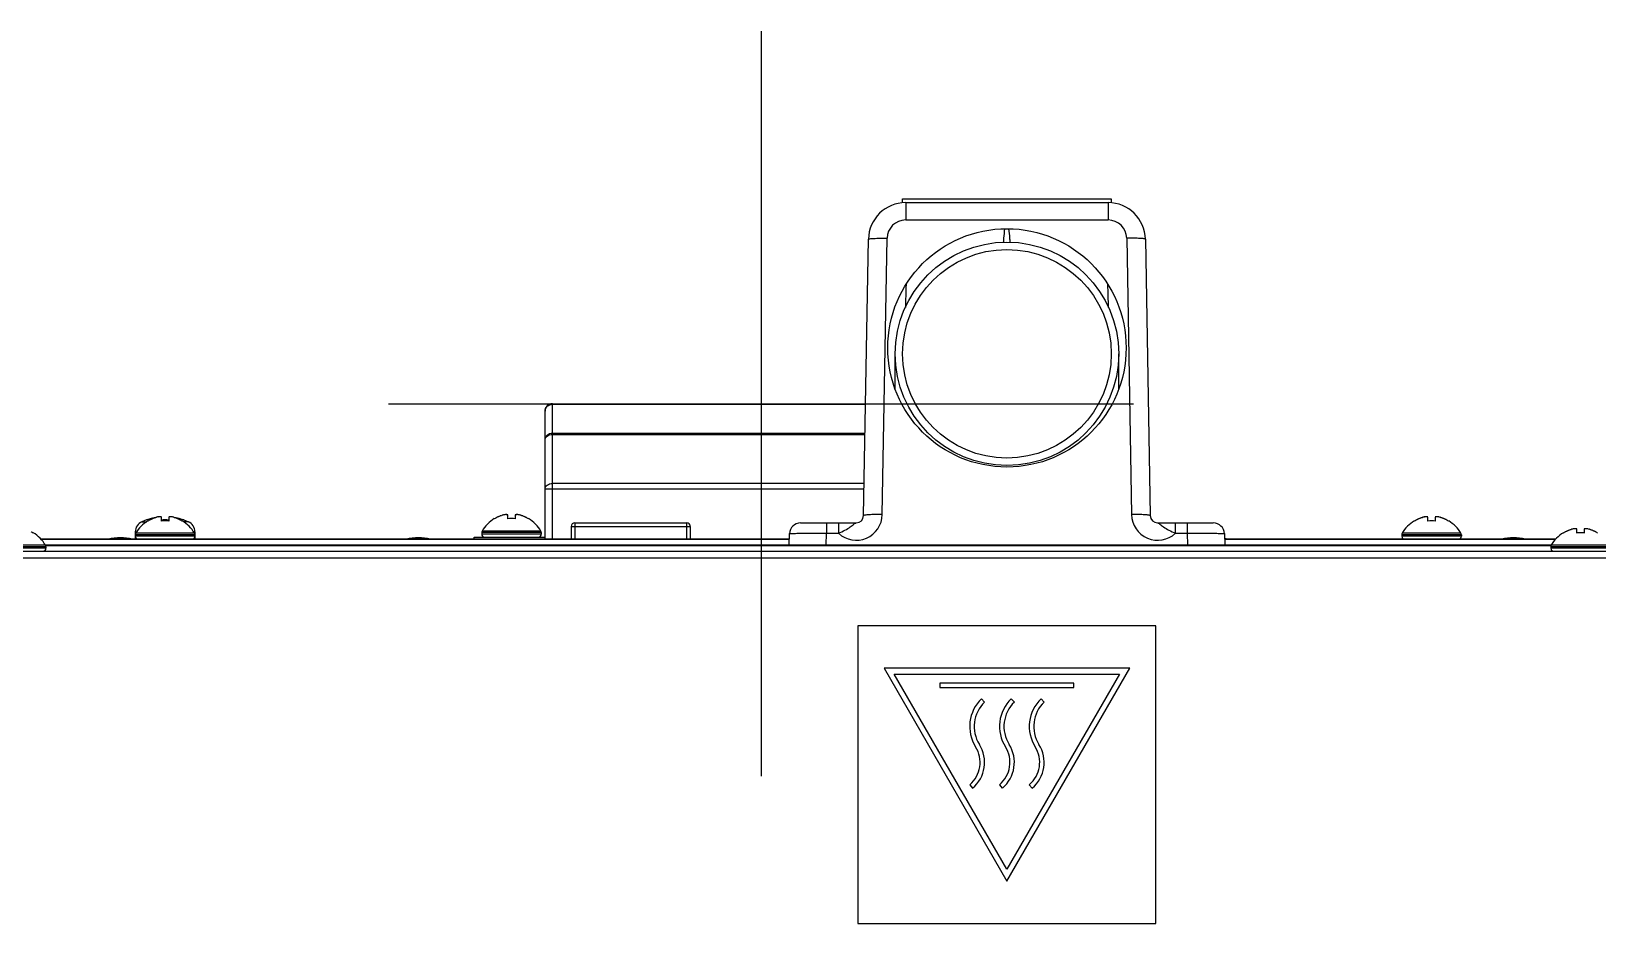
# Model space of a CAD drawing. Header units: millimetres. Extents: x 361 to 5577, y 463 to 3774.
# Drawn here: x 3661.3 to 3871.5, y 1178.7 to 1298.5 of the extents above; entities that cross this region are included whole.
import ezdxf

# ---------------------------------------------------------------- set-up
doc = ezdxf.new("R2010")
doc.units = ezdxf.units.MM
doc.header["$LTSCALE"] = 330
doc.layers.get('0').update_dxf_attribs({"linetype": 'CONTINUOUS'})
doc.layers.add('ASSI', color=7, linetype='CONTINUOUS')
doc.layers.add('GEOM', color=7, linetype='CONTINUOUS')

msp = doc.modelspace()

# ---------------------------------------------------------------- linework, layer by layer
at = {"color": 1}
for p, q in [((3759.23, 1298.46), (3759.23, 1198.46)), ((3709.23, 1248.46), (3809.23, 1248.46))]:
    msp.add_line(p, q, dxfattribs=at)
at = {"color": 7, "linetype": 'Continuous'}
for p, q in [((3778.23, 1275.96), (3806.23, 1275.96)), ((3777.23, 1250.45), (3777.23, 1255.16)), ((3807.23, 1250.45), (3807.23, 1255.16)), ((3730.23, 1230.26), (3730.23, 1247.46)), ((3731.23, 1248.46), (3773.26, 1248.46)), ((3676.73, 1232.85), (3676.73, 1232.87)), ((3676.93, 1232.7), (3676.93, 1232.73)), ((3678.73, 1232.7), (3678.73, 1233.25)), ((3679.73, 1233.25), (3679.73, 1232.7)), ((3681.53, 1232.73), (3681.53, 1232.7)), ((3681.73, 1232.87), (3681.73, 1232.85)), ((3723.43, 1233), (3723.43, 1233.03)), ((3725.23, 1233), (3725.23, 1233.55)), ((3726.23, 1233.55), (3726.23, 1233)), ((3728.03, 1233.03), (3728.03, 1233)), ((3734.23, 1232.46), (3749.23, 1232.46)), ((3846.93, 1232.7), (3846.93, 1232.73)), ((3848.73, 1232.7), (3848.73, 1233.25)), ((3849.73, 1233.25), (3849.73, 1232.7)), ((3851.53, 1232.73), (3851.53, 1232.7)), ((3661.53, 1231.13), (3661.53, 1231.1)), ((3720.73, 1230.26), (3720.73, 1230.56)), ((3720.73, 1230.56), (3730.23, 1230.56)), ((3733.73, 1231.96), (3733.73, 1230.26)), ((3749.73, 1231.96), (3749.73, 1230.26)), ((3866.93, 1231.1), (3866.93, 1231.13)), ((3868.73, 1231.1), (3868.73, 1231.65)), ((3869.73, 1231.65), (3869.73, 1231.1)), ((3280.23, 1228.66), (4078.23, 1228.66))]:
    msp.add_line(p, q, dxfattribs=at)
at = {"color": 9, "linetype": 'Continuous'}
for p, q in [((3731.23, 1230.26), (3731.23, 1248.46)), ((3731.23, 1248.38), (3773.25, 1248.38)), ((3731.23, 1244.52), (3773.19, 1244.52)), ((3731.23, 1244.34), (3773.18, 1244.34)), ((3773.06, 1237), (3730.23, 1237)), ((3773.07, 1237.75), (3731.23, 1237.75)), ((3734.23, 1232.46), (3734.23, 1230.26)), ((3749.23, 1232.46), (3749.23, 1230.26)), ((3733.73, 1231.96), (3749.73, 1231.96)), ((3280.13, 1227.76), (4078.33, 1227.76))]:
    msp.add_line(p, q, dxfattribs=at)
at = {"color": 7, "linetype": 'Continuous'}
for radius in [15, 14]:
    msp.add_circle((3792.23, 1255.16), radius, dxfattribs=at)
at = {"color": 9, "linetype": 'Continuous'}
for centre, radius, start, end in [((4514.17, 1239.93), 735.89, 178.09044, 178.32911), ((3114.09, 1241.3), 692.07, 1.66333, 1.91712)]:
    msp.add_arc(centre, radius, start, end, dxfattribs=at)
at = {"color": 7, "linetype": 'Continuous'}
for centre, radius, start, end in [((3731.23, 1247.46), 1, 90, 180), ((3679.42, 1228.64), 4.8, 121.3727, 149.6988), ((3679.04, 1226.24), 7.01, 107.6932, 109.259), ((3679.04, 1226.23), 7.01, 106.1338, 107.6931), ((3679.41, 1228.65), 4.75, 118.9687, 121.5341), ((3679.04, 1226.23), 7.02, 105.7805, 106.1338), ((3679.41, 1228.65), 4.75, 118.0074, 118.9684), ((3679.04, 1226.22), 7.02, 104.5748, 105.7804), ((3679.41, 1228.65), 4.75, 116.6813, 118.0074), ((3679.04, 1226.21), 7.03, 103.9849, 104.5749), ((3679.41, 1228.66), 4.74, 115.5402, 116.6812), ((3679.04, 1226.21), 7.04, 103.0108, 103.9848), ((3679.41, 1228.66), 4.74, 114.5722, 115.5402), ((3679.4, 1228.67), 4.73, 113.3175, 114.5722), ((3679.05, 1226.2), 7.04, 102.2682, 103.0108), ((3679.4, 1228.67), 4.73, 112.5474, 113.3174), ((3679.05, 1226.19), 7.05, 101.4386, 102.2682), ((3679.4, 1228.68), 4.72, 111.0025, 112.5476), ((3679.05, 1226.17), 7.07, 100.5774, 101.4385), ((3679.4, 1228.68), 4.72, 110.5181, 111.0023), ((3679.39, 1228.69), 4.7, 108.4656, 110.5187), ((3679.05, 1226.16), 7.09, 99.864, 100.5775), ((3679.06, 1226.15), 7.1, 99.6739, 99.8641), ((3679.39, 1228.71), 4.68, 107.3773, 108.465), ((3679.38, 1228.73), 4.67, 106.3949, 107.3772), ((3679.37, 1228.76), 4.64, 104.3176, 106.3964), ((3678.48, 1231.26), 2.01, 95.2585, 97.2741), ((3678.48, 1231.28), 1.98, 94.6009, 95.2558), ((3678.48, 1231.29), 1.97, 93.2167, 94.6016), ((3678.48, 1231.31), 1.96, 92.3765, 93.2159), ((3678.48, 1231.31), 1.95, 91.1545, 92.3767), ((3678.48, 1231.32), 1.95, 90.1995, 91.1541), ((3678.48, 1231.32), 1.95, 89.0741, 90.1995), ((3678.48, 1231.31), 1.95, 88.0037, 89.0738), ((3678.48, 1231.31), 1.96, 86.9771, 88.0037), ((3678.48, 1231.3), 1.97, 85.714, 86.9766), ((3678.47, 1231.29), 1.98, 84.8627, 85.7144), ((3678.47, 1231.26), 2.01, 82.7256, 84.8598), ((3679.23, 1225.69), 7.17, 86.0052, 93.9948), ((3679.23, 1228.94), 3.8, 82.4351, 97.5649), ((3679.98, 1231.26), 2.01, 95.1401, 97.2744), ((3679.98, 1231.29), 1.98, 94.2856, 95.1372), ((3679.98, 1231.3), 1.97, 93.0233, 94.286), ((3679.98, 1231.31), 1.96, 91.9964, 93.0228), ((3679.98, 1231.31), 1.95, 90.9261, 91.9964), ((3679.98, 1231.32), 1.95, 88.8459, 90.9258), ((3679.98, 1231.31), 1.96, 87.6234, 88.8455), ((3679.98, 1231.31), 1.96, 86.7841, 87.6235), ((3679.97, 1231.29), 1.97, 85.3984, 86.7833), ((3679.97, 1231.28), 1.98, 84.7442, 85.3991), ((3679.97, 1231.26), 2.01, 82.7259, 84.7415), ((3679.08, 1228.76), 4.64, 73.6036, 75.6824), ((3679.07, 1228.73), 4.67, 72.6228, 73.6051), ((3679.07, 1228.71), 4.68, 71.535, 72.6227), ((3679.06, 1228.69), 4.7, 69.4813, 71.5344), ((3679.4, 1226.15), 7.1, 80.1359, 80.3266), ((3679.4, 1226.16), 7.09, 79.4225, 80.136), ((3679.4, 1226.17), 7.07, 78.5614, 79.4226), ((3679.06, 1228.68), 4.72, 68.9977, 69.4819), ((3679.05, 1228.68), 4.72, 67.4524, 68.9975), ((3679.4, 1226.19), 7.05, 77.7318, 78.5614), ((3679.05, 1228.67), 4.73, 66.6826, 67.4526), ((3679.41, 1226.2), 7.04, 76.9892, 77.7318), ((3679.05, 1228.67), 4.73, 65.4278, 66.6825), ((3679.41, 1226.21), 7.04, 76.0152, 76.9892), ((3679.05, 1228.66), 4.74, 64.4598, 65.4278), ((3679.04, 1228.66), 4.74, 63.3188, 64.4598), ((3679.41, 1226.21), 7.03, 75.4251, 76.0151), ((3679.04, 1228.65), 4.75, 61.9926, 63.3187), ((3679.41, 1226.22), 7.02, 74.2196, 75.4252), ((3679.04, 1228.65), 4.75, 61.0316, 61.9926), ((3679.41, 1226.23), 7.02, 73.8662, 74.2195), ((3679.04, 1228.65), 4.75, 58.4659, 61.0313), ((3679.41, 1226.23), 7.01, 72.3069, 73.8662), ((3679.03, 1228.64), 4.8, 30.3012, 58.6273), ((3679.41, 1226.24), 7.01, 70.741, 72.3068), ((3725.92, 1228.94), 4.8, 121.3727, 149.6988), ((3725.91, 1228.95), 4.75, 118.9687, 121.5341), ((3725.91, 1228.95), 4.75, 118.0074, 118.9684), ((3725.91, 1228.95), 4.75, 116.6813, 118.0074), ((3725.91, 1228.96), 4.74, 115.5402, 116.6812), ((3725.91, 1228.96), 4.74, 114.5722, 115.5402), ((3725.9, 1228.97), 4.73, 113.3175, 114.5722), ((3725.9, 1228.97), 4.73, 112.5474, 113.3174), ((3725.9, 1228.98), 4.72, 111.0025, 112.5476), ((3725.9, 1228.98), 4.72, 110.5181, 111.0023), ((3725.89, 1228.99), 4.7, 108.4656, 110.5187), ((3725.89, 1229.01), 4.68, 107.3773, 108.465), ((3725.88, 1229.03), 4.67, 106.3949, 107.3772), ((3725.87, 1229.06), 4.64, 104.3176, 106.3964), ((3724.98, 1231.56), 2.01, 95.2585, 97.2741), ((3724.98, 1231.58), 1.98, 94.6009, 95.2558), ((3724.98, 1231.59), 1.97, 93.2167, 94.6016), ((3724.98, 1231.61), 1.96, 92.3765, 93.2159), ((3724.98, 1231.61), 1.95, 91.1545, 92.3767), ((3724.98, 1231.62), 1.95, 90.1995, 91.1541), ((3724.98, 1231.62), 1.95, 89.0741, 90.1995), ((3724.98, 1231.61), 1.95, 88.0037, 89.0738), ((3724.98, 1231.61), 1.96, 86.9771, 88.0037), ((3724.98, 1231.6), 1.97, 85.714, 86.9766), ((3724.97, 1231.59), 1.98, 84.8627, 85.7144), ((3724.97, 1231.56), 2.01, 82.7256, 84.8598), ((3725.73, 1229.24), 3.8, 82.4351, 97.5649), ((3726.48, 1231.56), 2.01, 95.1401, 97.2744), ((3726.48, 1231.59), 1.98, 94.2856, 95.1372), ((3726.48, 1231.6), 1.97, 93.0233, 94.286), ((3726.48, 1231.61), 1.96, 91.9964, 93.0228), ((3726.48, 1231.61), 1.95, 90.9261, 91.9964), ((3726.48, 1231.62), 1.95, 88.8459, 90.9258), ((3726.48, 1231.61), 1.96, 87.6234, 88.8455), ((3726.48, 1231.61), 1.96, 86.7841, 87.6235), ((3726.47, 1231.59), 1.97, 85.3984, 86.7833), ((3726.47, 1231.58), 1.98, 84.7442, 85.3991), ((3726.47, 1231.56), 2.01, 82.7259, 84.7415), ((3725.58, 1229.06), 4.64, 73.6036, 75.6824), ((3725.57, 1229.03), 4.67, 72.6228, 73.6051), ((3725.57, 1229.01), 4.68, 71.535, 72.6227), ((3725.56, 1228.99), 4.7, 69.4813, 71.5344), ((3725.56, 1228.98), 4.72, 68.9977, 69.4819), ((3725.55, 1228.98), 4.72, 67.4524, 68.9975), ((3725.55, 1228.97), 4.73, 66.6826, 67.4526), ((3725.55, 1228.97), 4.73, 65.4278, 66.6825), ((3725.55, 1228.96), 4.74, 64.4598, 65.4278), ((3725.54, 1228.96), 4.74, 63.3188, 64.4598), ((3725.54, 1228.95), 4.75, 61.9926, 63.3187), ((3725.54, 1228.95), 4.75, 61.0316, 61.9926), ((3725.54, 1228.95), 4.75, 58.4659, 61.0313), ((3725.53, 1228.94), 4.8, 30.3012, 58.6273), ((3734.23, 1231.96), 0.5, 90, 180), ((3749.23, 1231.96), 0.5, 0, 90), ((3849.42, 1228.64), 4.8, 121.3727, 149.6988), ((3849.41, 1228.65), 4.75, 118.9687, 121.5341), ((3849.41, 1228.65), 4.75, 118.0074, 118.9684), ((3849.41, 1228.65), 4.75, 116.6813, 118.0074), ((3849.41, 1228.66), 4.74, 115.5402, 116.6812), ((3849.41, 1228.66), 4.74, 114.5722, 115.5402), ((3849.4, 1228.67), 4.73, 113.3175, 114.5722), ((3849.4, 1228.67), 4.73, 112.5474, 113.3174), ((3849.4, 1228.68), 4.72, 111.0025, 112.5476), ((3849.4, 1228.68), 4.72, 110.5181, 111.0023), ((3849.39, 1228.69), 4.7, 108.4656, 110.5187), ((3849.39, 1228.71), 4.68, 107.3773, 108.465), ((3849.38, 1228.73), 4.67, 106.3949, 107.3772), ((3849.37, 1228.76), 4.64, 104.3176, 106.3964), ((3848.48, 1231.26), 2.01, 95.2585, 97.2741), ((3848.48, 1231.28), 1.98, 94.6009, 95.2558), ((3848.48, 1231.29), 1.97, 93.2167, 94.6016), ((3848.48, 1231.31), 1.96, 92.3765, 93.2159), ((3848.48, 1231.31), 1.95, 91.1545, 92.3767), ((3848.48, 1231.32), 1.95, 90.1995, 91.1541), ((3848.48, 1231.32), 1.95, 89.0741, 90.1995), ((3848.48, 1231.31), 1.95, 88.0037, 89.0738), ((3848.48, 1231.31), 1.96, 86.9771, 88.0037), ((3848.48, 1231.3), 1.97, 85.714, 86.9766), ((3848.47, 1231.29), 1.98, 84.8627, 85.7144), ((3848.47, 1231.26), 2.01, 82.7256, 84.8598), ((3849.23, 1228.94), 3.8, 82.4351, 97.5649), ((3849.98, 1231.26), 2.01, 95.1401, 97.2744), ((3849.98, 1231.29), 1.98, 94.2856, 95.1372), ((3849.98, 1231.3), 1.97, 93.0233, 94.286), ((3849.98, 1231.31), 1.96, 91.9964, 93.0228), ((3849.98, 1231.31), 1.95, 90.9261, 91.9964), ((3849.98, 1231.32), 1.95, 88.8459, 90.9258), ((3849.98, 1231.31), 1.96, 87.6234, 88.8455), ((3849.98, 1231.31), 1.96, 86.7841, 87.6235), ((3849.97, 1231.29), 1.97, 85.3984, 86.7833), ((3849.97, 1231.28), 1.98, 84.7442, 85.3991), ((3849.97, 1231.26), 2.01, 82.7259, 84.7415), ((3849.08, 1228.76), 4.64, 73.6036, 75.6824), ((3849.07, 1228.73), 4.67, 72.6228, 73.6051), ((3849.07, 1228.71), 4.68, 71.535, 72.6227), ((3849.06, 1228.69), 4.7, 69.4813, 71.5344), ((3849.06, 1228.68), 4.72, 68.9977, 69.4819), ((3849.05, 1228.68), 4.72, 67.4524, 68.9975), ((3849.05, 1228.67), 4.73, 66.6826, 67.4526), ((3849.05, 1228.67), 4.73, 65.4278, 66.6825), ((3849.05, 1228.66), 4.74, 64.4598, 65.4278), ((3849.04, 1228.66), 4.74, 63.3188, 64.4598), ((3849.04, 1228.65), 4.75, 61.9926, 63.3187), ((3849.04, 1228.65), 4.75, 61.0316, 61.9926), ((3849.04, 1228.65), 4.75, 58.4659, 61.0313), ((3849.03, 1228.64), 4.8, 30.3012, 58.6273), ((3659.04, 1227.05), 4.75, 61.0316, 61.9926), ((3659.04, 1227.05), 4.75, 58.4659, 61.0313), ((3659.03, 1227.04), 4.8, 30.3012, 58.6273), ((3869.42, 1227.04), 4.8, 121.3727, 149.6988), ((3869.41, 1227.05), 4.75, 118.9687, 121.5341), ((3869.41, 1227.05), 4.75, 118.0074, 118.9684), ((3869.41, 1227.05), 4.75, 116.6813, 118.0074), ((3869.41, 1227.06), 4.74, 115.5402, 116.6812), ((3869.41, 1227.06), 4.74, 114.5722, 115.5402), ((3869.4, 1227.07), 4.73, 113.3175, 114.5722), ((3869.4, 1227.07), 4.73, 112.5474, 113.3174), ((3869.4, 1227.08), 4.72, 111.0025, 112.5476), ((3869.4, 1227.08), 4.72, 110.5181, 111.0023), ((3869.39, 1227.09), 4.7, 108.4656, 110.5187), ((3869.39, 1227.11), 4.68, 107.3773, 108.465), ((3869.38, 1227.13), 4.67, 106.3949, 107.3772), ((3869.37, 1227.16), 4.64, 104.3176, 106.3964), ((3868.48, 1229.66), 2.01, 95.2585, 97.2741), ((3868.48, 1229.68), 1.98, 94.6009, 95.2558), ((3868.48, 1229.69), 1.97, 93.2167, 94.6016), ((3868.48, 1229.71), 1.96, 92.3765, 93.2159), ((3868.48, 1229.71), 1.95, 91.1545, 92.3767), ((3868.48, 1229.72), 1.95, 90.1995, 91.1541), ((3868.48, 1229.72), 1.95, 89.0741, 90.1995), ((3868.48, 1229.71), 1.95, 88.0037, 89.0738), ((3868.48, 1229.71), 1.96, 86.9771, 88.0037), ((3868.48, 1229.7), 1.97, 85.714, 86.9766), ((3868.47, 1229.69), 1.98, 84.8627, 85.7144), ((3868.47, 1229.66), 2.01, 82.7256, 84.8598), ((3869.23, 1227.34), 3.8, 82.4351, 97.5649), ((3869.98, 1229.66), 2.01, 95.1401, 97.2744), ((3869.98, 1229.69), 1.98, 94.2856, 95.1372), ((3869.98, 1229.7), 1.97, 93.0233, 94.286), ((3869.98, 1229.71), 1.96, 91.9964, 93.0228), ((3869.98, 1229.71), 1.95, 90.9261, 91.9964), ((3869.98, 1229.72), 1.95, 88.8459, 90.9258), ((3869.98, 1229.71), 1.96, 87.6234, 88.8455), ((3869.98, 1229.71), 1.96, 86.7841, 87.6235), ((3869.97, 1229.69), 1.97, 85.3984, 86.7833), ((3869.97, 1229.68), 1.98, 84.7442, 85.3991), ((3869.97, 1229.66), 2.01, 82.7259, 84.7415), ((3869.08, 1227.16), 4.64, 73.6036, 75.6824), ((3869.07, 1227.13), 4.67, 72.6228, 73.6051), ((3869.07, 1227.11), 4.68, 71.535, 72.6227), ((3869.06, 1227.09), 4.7, 69.4813, 71.5344), ((3869.06, 1227.08), 4.72, 68.9977, 69.4819), ((3869.05, 1227.08), 4.72, 67.4524, 68.9975), ((3869.05, 1227.07), 4.73, 66.6826, 67.4526), ((3869.05, 1227.07), 4.73, 65.4278, 66.6825), ((3869.05, 1227.06), 4.74, 64.4598, 65.4278), ((3869.04, 1227.06), 4.74, 63.3188, 64.4598), ((3869.04, 1227.05), 4.75, 61.9926, 63.3187), ((3869.04, 1227.05), 4.75, 61.0316, 61.9926), ((3869.04, 1227.05), 4.75, 58.4659, 61.0313)]:
    msp.add_arc(centre, radius, start, end, dxfattribs=at)
at = {"color": 9, "linetype": 'Continuous'}
for points, knots in [([(3791.78, 1270.14), (3791.8, 1270.31), (3791.85, 1270.92), (3791.9, 1271.52), (3791.96, 1271.94)], [0, 0, 0, 0, 0.294926, 1, 1, 1, 1]), ([(3792.67, 1270.14), (3792.65, 1270.31), (3792.61, 1270.92), (3792.55, 1271.52), (3792.49, 1271.94)], [0, 0, 0, 0, 0.294926, 1, 1, 1, 1]), ([(3730.23, 1247.46), (3730.23, 1247.7), (3730.46, 1248.2), (3730.97, 1248.38), (3731.23, 1248.38)], [0, 0, 0, 0, 0.486897, 1, 1, 1, 1]), ([(3730.23, 1243.59), (3730.23, 1243.83), (3730.46, 1244.34), (3730.97, 1244.52), (3731.23, 1244.52)], [0, 0, 0, 0, 0.486897, 1, 1, 1, 1]), ([(3730.23, 1243.59), (3730.23, 1243.69), (3730.28, 1243.9), (3730.52, 1244.15), (3730.85, 1244.31), (3731.1, 1244.34), (3731.23, 1244.34)], [0, 0, 0, 0, 0.216735, 0.454277, 0.718467, 1, 1, 1, 1]), ([(3730.23, 1237), (3730.23, 1237.1), (3730.28, 1237.31), (3730.52, 1237.56), (3730.85, 1237.72), (3731.1, 1237.75), (3731.23, 1237.75)], [0, 0, 0, 0, 0.216736, 0.454277, 0.718467, 1, 1, 1, 1])]:
    msp.add_open_spline(points, degree=3, knots=knots, dxfattribs=at)
at = {"layer": 'ASSI', "color": 7, "linetype": 'Continuous'}
for p, q in [((3676.72, 1232.87), (3676.1, 1232.61)), ((3681.73, 1232.87), (3682.35, 1232.61)), ((3675.23, 1231.25), (3675.23, 1230.26)), ((3683.23, 1231.25), (3683.23, 1230.26)), ((3721.73, 1231.16), (3721.73, 1230.96)), ((3729.73, 1231.16), (3729.73, 1230.96)), ((3845.23, 1230.86), (3845.23, 1230.66)), ((3853.23, 1230.86), (3853.23, 1230.66)), ((3663.23, 1229.26), (3663.23, 1229.06)), ((3865.23, 1229.26), (3865.23, 1229.06))]:
    msp.add_line(p, q, dxfattribs=at)
at = {"layer": 'ASSI', "color": 9, "linetype": 'Continuous'}
for p, q in [((3676.1, 1232.61), (3676.78, 1232.61)), ((3682.35, 1232.61), (3681.68, 1232.61)), ((3675.23, 1231.25), (3675.42, 1231.25)), ((3683.23, 1230.86), (3675.23, 1230.86)), ((3683.23, 1230.66), (3675.23, 1230.66)), ((3683.17, 1231.06), (3675.28, 1231.06)), ((3683.23, 1231.25), (3683.03, 1231.25)), ((3729.73, 1231.16), (3721.73, 1231.16)), ((3729.73, 1230.96), (3721.73, 1230.96)), ((3729.67, 1231.36), (3721.78, 1231.36)), ((3853.23, 1230.86), (3845.23, 1230.86)), ((3853.23, 1230.66), (3845.23, 1230.66)), ((3853.17, 1231.06), (3845.28, 1231.06)), ((3663.23, 1229.26), (3655.23, 1229.26)), ((3663.23, 1229.06), (3655.23, 1229.06)), ((3663.17, 1229.46), (3655.28, 1229.46)), ((3873.23, 1229.26), (3865.23, 1229.26)), ((3873.23, 1229.06), (3865.23, 1229.06)), ((3873.17, 1229.46), (3865.28, 1229.46))]:
    msp.add_line(p, q, dxfattribs=at)
at = {"layer": 'ASSI', "color": 7, "linetype": 'Continuous'}
for centre, radius, start, end in [((3676.73, 1231.25), 1.5, 114.7199, 180), ((3679.42, 1228.64), 4.8, 121.3727, 149.6988), ((3679.03, 1228.64), 4.8, 30.3012, 58.6273), ((3681.73, 1231.25), 1.5, 0, 65.2801), ((3725.92, 1228.94), 4.8, 121.3727, 149.6988), ((3725.53, 1228.94), 4.8, 30.3012, 58.6273), ((3849.42, 1228.64), 4.8, 121.3727, 149.6988), ((3849.03, 1228.64), 4.8, 30.3012, 58.6273), ((3659.03, 1227.04), 4.8, 30.3012, 58.6273), ((3675.63, 1230.86), 0.4, 149.6988, 180), ((3675.63, 1230.66), 0.4, 180, 270), ((3682.83, 1230.66), 0.4, 270, 360), ((3682.83, 1230.86), 0.4, 0, 30.3012), ((3722.13, 1231.16), 0.4, 149.6988, 180), ((3722.13, 1230.96), 0.4, 180, 270), ((3729.33, 1230.96), 0.4, 270, 360), ((3729.33, 1231.16), 0.4, 0, 30.3012), ((3845.63, 1230.86), 0.4, 149.6988, 180), ((3845.63, 1230.66), 0.4, 180, 270), ((3852.83, 1230.66), 0.4, 270, 360), ((3852.83, 1230.86), 0.4, 0, 30.3012), ((3869.42, 1227.04), 4.8, 121.3727, 149.6988), ((3662.83, 1229.06), 0.4, 270, 360), ((3662.83, 1229.26), 0.4, 0, 30.3012), ((3865.63, 1229.26), 0.4, 149.6988, 180), ((3865.63, 1229.06), 0.4, 180, 270)]:
    msp.add_arc(centre, radius, start, end, dxfattribs=at)
at = {"layer": 'GEOM', "color": 7, "linetype": 'Continuous'}
for p, q in [((3778.23, 1275.44), (3778.23, 1275.96)), ((3778.64, 1275.46), (3805.81, 1275.46)), ((3806.23, 1275.96), (3806.23, 1275.44)), ((3772.99, 1233.44), (3773.64, 1270.54)), ((3810.81, 1270.54), (3811.46, 1233.44)), ((3764.53, 1232.46), (3771.99, 1232.46)), ((3812.46, 1232.46), (3819.92, 1232.46)), ((3763, 1230.26), (3662.58, 1230.26)), ((3762.98, 1229.46), (3763.03, 1231.01)), ((3821.42, 1231.01), (3821.48, 1229.46)), ((3865.87, 1230.26), (3821.45, 1230.26)), ((3865.28, 1229.46), (3663.17, 1229.46)), ((3772.23, 1218.66), (3772.23, 1178.66)), ((3812.23, 1218.66), (3772.23, 1218.66)), ((3812.23, 1178.66), (3812.23, 1218.66)), ((3775.73, 1212.95), (3792.23, 1184.37)), ((3808.73, 1212.95), (3775.73, 1212.95)), ((3792.23, 1185.97), (3777.11, 1212.15)), ((3777.11, 1212.15), (3807.34, 1212.15)), ((3792.23, 1184.37), (3808.73, 1212.95)), ((3807.34, 1212.15), (3792.23, 1185.97)), ((3783.23, 1210.95), (3783.23, 1210.35)), ((3801.23, 1210.95), (3783.23, 1210.95)), ((3783.23, 1210.35), (3801.23, 1210.35)), ((3801.23, 1210.35), (3801.23, 1210.95)), ((3789.23, 1208.41), (3788.81, 1208.85)), ((3793.23, 1208.41), (3792.81, 1208.85)), ((3797.23, 1208.41), (3796.81, 1208.85)), ((3787.23, 1197.3), (3787.61, 1196.85)), ((3791.23, 1197.3), (3791.61, 1196.85)), ((3795.23, 1197.3), (3795.61, 1196.85)), ((3772.23, 1178.66), (3812.23, 1178.66))]:
    msp.add_line(p, q, dxfattribs=at)
at = {"layer": 'GEOM', "color": 9, "linetype": 'Continuous'}
for p, q in [((3778.64, 1275.46), (3778.64, 1273.13)), ((3805.81, 1275.46), (3805.81, 1273.13)), ((3778.64, 1273.13), (3805.81, 1273.13)), ((3775.49, 1233.57), (3776.14, 1270.67)), ((3808.31, 1270.67), (3808.96, 1233.57)), ((3768.02, 1232.46), (3768.02, 1231.06)), ((3769.62, 1232.46), (3769.62, 1231.06)), ((3814.83, 1232.46), (3814.83, 1231.06)), ((3816.43, 1232.46), (3816.43, 1231.06)), ((3763, 1230.24), (3662.6, 1230.24)), ((3767.97, 1229.46), (3768.02, 1231.06)), ((3768.02, 1231.06), (3769.62, 1231.06)), ((3814.83, 1231.06), (3816.43, 1231.06)), ((3816.43, 1231.06), (3816.48, 1229.46)), ((3865.85, 1230.24), (3821.45, 1230.24)), ((3762.98, 1229.47), (3663.16, 1229.47)), ((3865.25, 1229.38), (3663.2, 1229.38)), ((3865.29, 1229.47), (3821.48, 1229.47))]:
    msp.add_line(p, q, dxfattribs=at)
at = {"layer": 'GEOM', "color": 7, "linetype": 'Continuous'}
msp.add_circle((3792.23, 1255.96), 16, dxfattribs=at)
for centre, radius, start, end in [((3778.64, 1270.46), 5, 89.9991, 179.0008), ((3805.81, 1270.46), 5, 0.9991, 90.0009), ((3764.53, 1230.96), 1.5, 90.0001, 178), ((3771.99, 1233.46), 1, 270, 359.0005), ((3812.46, 1233.46), 1, 180.9995, 270), ((3819.92, 1230.96), 1.5, 2, 90), ((3673.23, 1223.68), 6.78, 76.1403, 103.8597), ((3713.23, 1223.68), 6.78, 76.1403, 103.8597), ((3820.23, 1223.68), 6.78, 76.2801, 79.6394), ((3860.23, 1223.68), 6.78, 76.2801, 103.7199), ((3792.35, 1205.14), 5.12, 133.654, 212.3119), ((3792.35, 1205.14), 4.52, 133.654, 212.3119), ((3796.35, 1205.14), 5.12, 133.654, 212.3119), ((3796.35, 1205.14), 4.52, 133.654, 212.3119), ((3800.35, 1205.14), 5.12, 133.654, 212.3119), ((3800.35, 1205.14), 4.52, 133.654, 212.3119), ((3784.71, 1200.31), 4.52, 310.0089, 32.3119), ((3788.71, 1200.31), 4.52, 310.0089, 32.3119), ((3792.71, 1200.31), 4.52, 310.0089, 32.3119), ((3784.71, 1200.31), 3.92, 310.0089, 32.3119), ((3788.71, 1200.31), 3.92, 310.0089, 32.3119), ((3792.71, 1200.31), 3.92, 310.0089, 32.3119)]:
    msp.add_arc(centre, radius, start, end, dxfattribs=at)
at = {"layer": 'GEOM', "color": 9, "linetype": 'Continuous'}
for centre, radius, start, end in [((3778.64, 1270.63), 2.5, 90, 179), ((3805.81, 1270.63), 2.5, 1, 90), ((3771.99, 1233.63), 3.5, 227.241, 359.0002), ((3812.46, 1233.63), 3.5, 180.9998, 312.759)]:
    msp.add_arc(centre, radius, start, end, dxfattribs=at)
for points, knots in [([(3773.64, 1270.54), (3773.64, 1270.56), (3773.73, 1270.59), (3773.85, 1270.61), (3774.09, 1270.64), (3774.39, 1270.66), (3774.77, 1270.67), (3775.36, 1270.68), (3775.82, 1270.68), (3776.14, 1270.67)], [0, 0, 0, 0, 0.023369, 0.081312, 0.173793, 0.297655, 0.448298, 0.620026, 1, 1, 1, 1]), ([(3810.81, 1270.54), (3810.81, 1270.56), (3810.72, 1270.59), (3810.6, 1270.61), (3810.36, 1270.64), (3810.06, 1270.66), (3809.68, 1270.67), (3809.09, 1270.68), (3808.63, 1270.68), (3808.31, 1270.67)], [0, 0, 0, 0, 0.023369, 0.081312, 0.173793, 0.297655, 0.448298, 0.620026, 1, 1, 1, 1]), ([(3769.62, 1231.06), (3769.91, 1231.19), (3770.46, 1231.46), (3771.15, 1231.88), (3771.59, 1232.23), (3771.84, 1232.41), (3771.95, 1232.46), (3771.99, 1232.46)], [0, 0, 0, 0, 0.351719, 0.658056, 0.879642, 0.950801, 1, 1, 1, 1]), ([(3775.49, 1233.57), (3775.17, 1233.57), (3774.71, 1233.58), (3774.12, 1233.57), (3773.75, 1233.55), (3773.44, 1233.53), (3773.21, 1233.51), (3773.08, 1233.48), (3772.99, 1233.46), (3772.99, 1233.44)], [0, 0, 0, 0, 0.379975, 0.551703, 0.702346, 0.826208, 0.918687, 0.97663, 1, 1, 1, 1]), ([(3811.46, 1233.44), (3811.46, 1233.46), (3811.37, 1233.48), (3811.25, 1233.51), (3811.01, 1233.53), (3810.7, 1233.55), (3810.33, 1233.57), (3809.74, 1233.58), (3809.28, 1233.57), (3808.96, 1233.57)], [0, 0, 0, 0, 0.02337, 0.081313, 0.173792, 0.297654, 0.448297, 0.620025, 1, 1, 1, 1]), ([(3812.46, 1232.46), (3812.5, 1232.46), (3812.61, 1232.41), (3812.86, 1232.23), (3813.3, 1231.88), (3813.99, 1231.46), (3814.54, 1231.19), (3814.83, 1231.06)], [0, 0, 0, 0, 0.049202, 0.120365, 0.341959, 0.648291, 1, 1, 1, 1]), ([(3763.03, 1231.01), (3763.03, 1231.02), (3763.08, 1231.02), (3763.14, 1231.03), (3763.26, 1231.04), (3763.42, 1231.05), (3763.63, 1231.05), (3763.99, 1231.06), (3764.54, 1231.07), (3765.28, 1231.07), (3766.14, 1231.07), (3767.06, 1231.07), (3767.7, 1231.06), (3768.02, 1231.06)], [0, 0, 0, 0, 0.005263, 0.019806, 0.043707, 0.076776, 0.118712, 0.16912, 0.29336, 0.444761, 0.61752, 0.804998, 1, 1, 1, 1]), ([(3816.43, 1231.06), (3816.75, 1231.06), (3817.39, 1231.07), (3818.32, 1231.07), (3819.17, 1231.07), (3819.91, 1231.07), (3820.46, 1231.06), (3820.82, 1231.05), (3821.03, 1231.05), (3821.19, 1231.04), (3821.32, 1231.03), (3821.37, 1231.02), (3821.42, 1231.02), (3821.42, 1231.01)], [0, 0, 0, 0, 0.195002, 0.38248, 0.555239, 0.70664, 0.83088, 0.881288, 0.923224, 0.956293, 0.980194, 0.994737, 1, 1, 1, 1])]:
    msp.add_open_spline(points, degree=3, knots=knots, dxfattribs=at)

doc.saveas('drawing.dxf')
